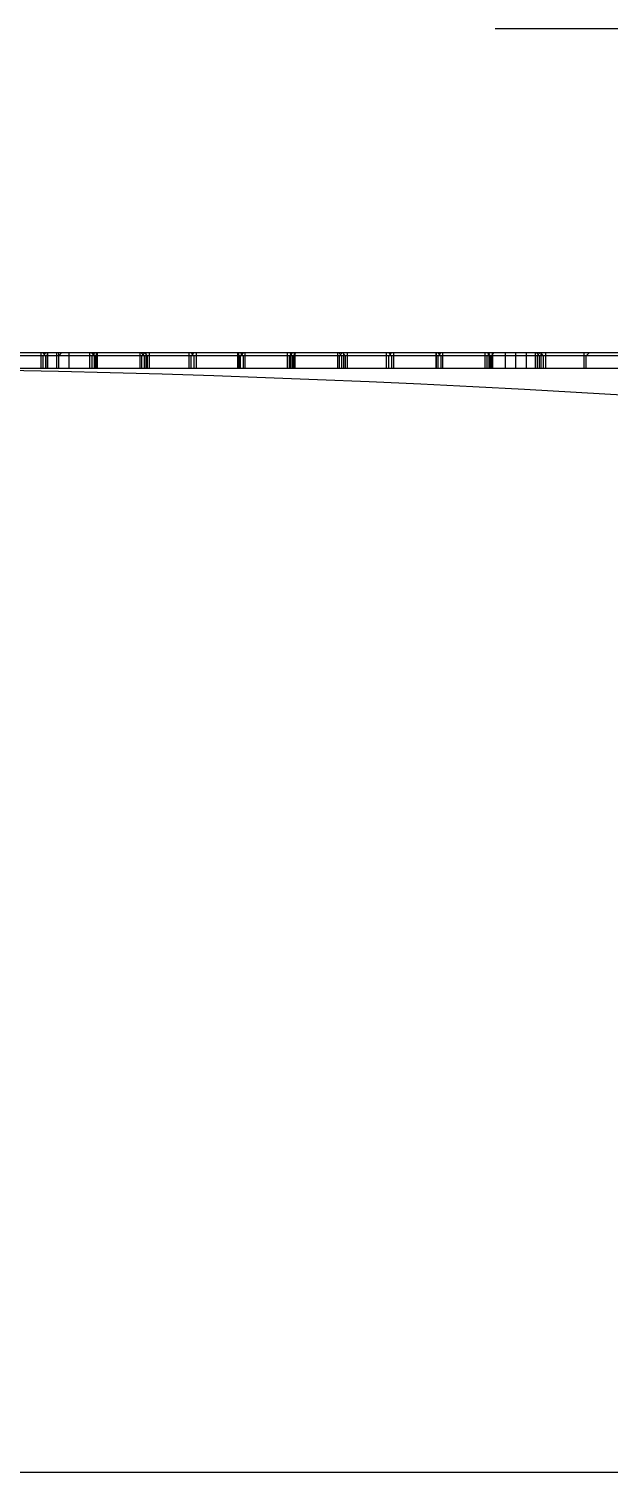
# Model space of a CAD drawing. Header units: inches. Extents: x -64 to 911, y 30 to 355.
# Drawn here: x 701.3 to 757.1, y 29.5 to 168.3 of the extents above; entities that cross this region are included whole.
import ezdxf

# ---------------------------------------------------------------- set-up
doc = ezdxf.new("R2010")
doc.units = ezdxf.units.IN
doc.layers.add('DEFAULT_2', color=8, linetype='Continuous')

msp = doc.modelspace()

# ---------------------------------------------------------------- linework, layer by layer
for p, q in [((808.09, 168.32), (746.09, 168.32)), ((515.06, 137.19), (833.36, 137.19)), ((703.09, 135.69), (703.09, 137.19)), ((704.09, 137.19), (704.09, 135.69)), ((705.09, 137.19), (705.09, 135.69)), ((747.09, 135.69), (747.09, 137.19)), ((748.09, 135.69), (748.09, 137.19)), ((749.09, 137.19), (749.09, 135.69)), ((515.06, 135.69), (833.36, 135.69))]:
    msp.add_line(p, q)
msp.add_lwpolyline([(450.36, 29.51), (911.18, 29.51), (911.18, 355.34), (450.36, 355.34)], close=True)
msp.add_arc((674.21, -1221.07), 1356.76, 83.26371, 96.73629)
at = {"layer": 'DEFAULT_2'}
for p, q in [((809.21, 136.89), (522.33, 136.89)), ((702.42, 137.19), (702.42, 135.69)), ((702.86, 136.89), (702.56, 137.19)), ((702.92, 137.19), (702.62, 136.89)), ((702.62, 135.69), (702.62, 136.89)), ((702.86, 136.89), (702.86, 135.69)), ((703.06, 135.69), (703.06, 137.19)), ((703.93, 135.69), (703.93, 137.19)), ((704.43, 137.19), (704.13, 136.89)), ((704.13, 135.69), (704.13, 136.89)), ((707.13, 135.69), (707.13, 137.19)), ((707.56, 136.89), (707.26, 137.19)), ((707.62, 136.89), (707.32, 137.19)), ((707.33, 136.89), (707.63, 137.19)), ((707.33, 135.69), (707.33, 136.89)), ((707.56, 135.69), (707.56, 136.89)), ((707.62, 136.89), (707.62, 135.69)), ((707.76, 135.69), (707.76, 137.19)), ((707.82, 137.19), (707.82, 135.69)), ((711.93, 137.19), (711.93, 135.69)), ((712.33, 136.89), (712.03, 137.19)), ((712.43, 137.19), (712.13, 136.89)), ((712.13, 135.69), (712.13, 136.89)), ((712.33, 136.89), (712.33, 135.69)), ((712.66, 136.89), (712.36, 137.19)), ((712.53, 135.69), (712.53, 137.19)), ((712.66, 135.69), (712.66, 136.89)), ((712.86, 135.69), (712.86, 137.19)), ((716.66, 135.69), (716.66, 137.19)), ((717.13, 136.89), (716.83, 137.19)), ((716.86, 136.89), (717.16, 137.19)), ((716.86, 135.69), (716.86, 136.89)), ((717.13, 136.89), (717.13, 135.69)), ((717.33, 137.19), (717.33, 135.69)), ((721.36, 135.69), (721.36, 137.19)), ((721.42, 137.19), (721.42, 135.69)), ((721.86, 136.89), (721.56, 137.19)), ((721.86, 137.19), (721.56, 136.89)), ((721.56, 135.69), (721.56, 136.89)), ((721.92, 137.19), (721.62, 136.89)), ((721.62, 135.69), (721.62, 136.89)), ((721.86, 136.89), (721.86, 135.69)), ((722.06, 135.69), (722.06, 137.19)), ((726.13, 135.69), (726.13, 137.19)), ((726.61, 136.89), (726.31, 137.19)), ((726.62, 136.89), (726.32, 137.19)), ((726.33, 136.89), (726.63, 137.19)), ((726.33, 135.69), (726.33, 136.89)), ((726.46, 135.69), (726.46, 137.19)), ((726.61, 135.69), (726.61, 136.89)), ((726.62, 136.89), (726.62, 135.69)), ((726.96, 137.19), (726.66, 136.89)), ((726.66, 135.69), (726.66, 136.89)), ((726.81, 135.69), (726.81, 137.19)), ((726.82, 137.19), (726.82, 135.69)), ((730.93, 137.19), (730.93, 135.69)), ((731.33, 136.89), (731.03, 137.19)), ((731.43, 137.19), (731.13, 136.89)), ((731.13, 135.69), (731.13, 136.89)), ((731.33, 136.89), (731.33, 135.69)), ((731.71, 136.89), (731.41, 137.19)), ((731.53, 135.69), (731.53, 137.19)), ((731.71, 135.69), (731.71, 136.89)), ((731.91, 135.69), (731.91, 137.19)), ((735.66, 135.69), (735.66, 137.19)), ((736.13, 136.89), (735.83, 137.19)), ((735.86, 136.89), (736.16, 137.19)), ((735.86, 135.69), (735.86, 136.89)), ((736.13, 136.89), (736.13, 135.69)), ((736.33, 137.19), (736.33, 135.69)), ((740.41, 135.69), (740.41, 137.19)), ((740.42, 137.19), (740.42, 135.69)), ((740.86, 136.89), (740.56, 137.19)), ((740.91, 137.19), (740.61, 136.89)), ((740.61, 135.69), (740.61, 136.89)), ((740.92, 137.19), (740.62, 136.89)), ((740.62, 135.69), (740.62, 136.89)), ((740.86, 136.89), (740.86, 135.69)), ((741.06, 135.69), (741.06, 137.19)), ((745.13, 135.69), (745.13, 137.19)), ((745.62, 136.89), (745.32, 137.19)), ((745.33, 136.89), (745.63, 137.19)), ((745.33, 135.69), (745.33, 136.89)), ((745.66, 136.89), (745.36, 137.19)), ((745.51, 135.69), (745.51, 137.19)), ((745.62, 136.89), (745.62, 135.69)), ((745.66, 135.69), (745.66, 136.89)), ((746.01, 137.19), (745.71, 136.89)), ((745.71, 135.69), (745.71, 136.89)), ((745.82, 137.19), (745.82, 135.69)), ((745.86, 135.69), (745.86, 137.19)), ((749.93, 137.19), (749.93, 135.69)), ((750.33, 136.89), (750.03, 137.19)), ((750.43, 137.19), (750.13, 136.89)), ((750.13, 136.89), (750.13, 135.69)), ((750.33, 136.89), (750.33, 135.69)), ((750.76, 136.89), (750.46, 137.19)), ((750.53, 135.69), (750.53, 137.19)), ((750.76, 135.69), (750.76, 136.89)), ((750.96, 135.69), (750.96, 137.19)), ((754.66, 135.69), (754.66, 137.19)), ((754.86, 136.89), (755.16, 137.19)), ((754.86, 135.69), (754.86, 136.89))]:
    msp.add_line(p, q, dxfattribs=at)

doc.saveas('drawing.dxf')
